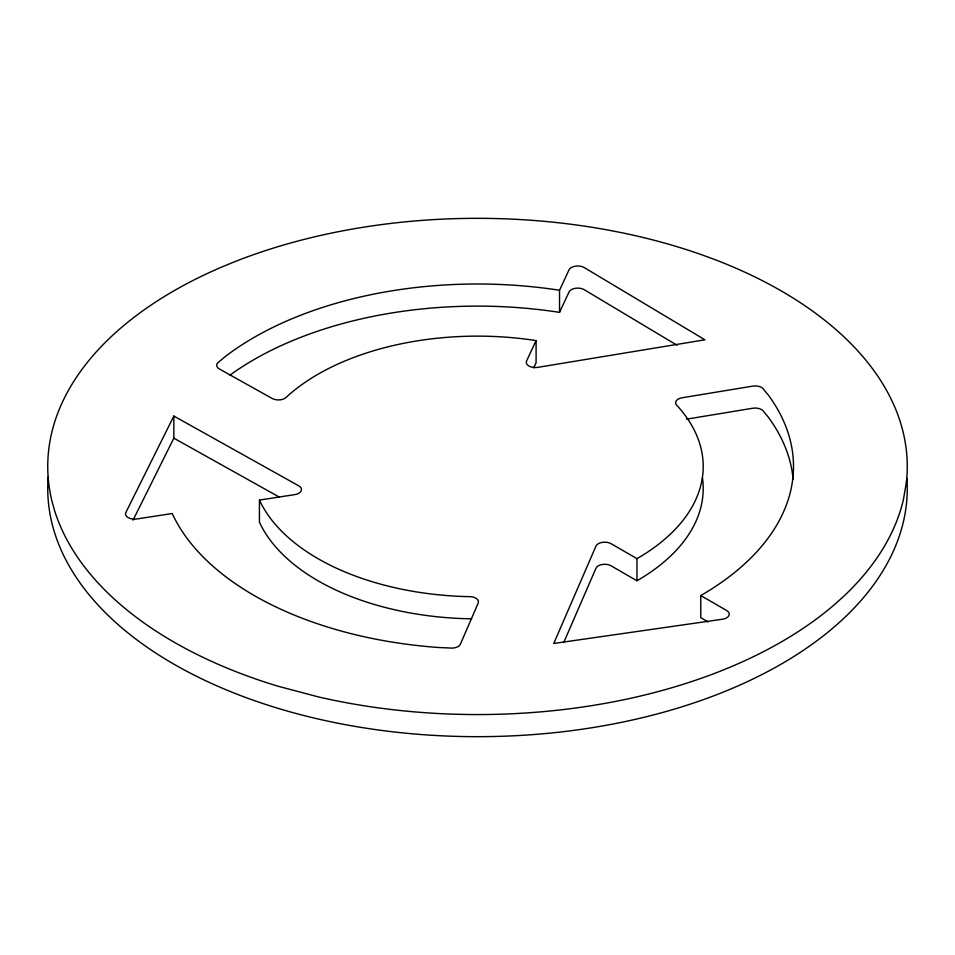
<?xml version="1.0" encoding="UTF-8"?>
<svg xmlns="http://www.w3.org/2000/svg" width="955" height="955" viewBox="0 0 955 955"><rect width="100%" height="100%" fill="white"/><g stroke="black" fill="none" stroke-linecap="round" stroke-linejoin="round"><path stroke-width="1.43" d="M563.737 642.572L596.004 568.153A9.025 5.217 0 0 1 611.116 565.826L636.973 580.771A225.714 130.31 0 0 0 702.462 477.954M559.535 290.26A315.998 182.441 0 0 0 225.285 356.525L219.232 361.623A9.025 5.217 0 0 0 219.435 369L272.175 398.462A9.025 5.217 0 0 0 286.345 397.244L288.303 395.382A225.714 130.31 0 0 1 536.089 340.601L526.587 361.002A9.025 5.217 0 0 0 537.641 367.389L704.909 339.801L584.138 267.519A9.025 5.217 0 0 0 569.037 269.847L559.535 290.26L559.535 312.369A315.998 182.441 0 0 0 229.785 375.291M533.714 367.806L536.089 362.709L536.089 340.601M559.535 312.369L569.037 291.967A9.025 5.217 0 0 1 584.138 289.64L676.94 345.185M259.426 500.074L294.797 494.618A9.025 5.217 0 0 0 298.855 485.892L173.846 416.058L125.797 512.584A9.025 5.217 0 0 0 136.84 518.971L172.198 513.515A315.998 182.441 0 0 0 438.739 647.502L449.411 647.979A9.025 5.217 0 0 0 460.37 644.195L478.192 603.094A9.025 5.217 0 0 0 469.287 596.612L465.503 596.577A225.714 130.31 0 0 1 259.426 500.074L259.426 522.182A225.714 130.31 0 0 0 465.503 618.685L469.287 618.733A9.025 5.217 0 0 1 471.627 618.888M133.031 520.153L173.846 438.178L173.846 416.058M686.55 419.161L752.695 408.251A9.025 5.217 0 0 1 763.857 411.832L768.477 417.407A315.998 182.441 0 0 1 793.08 479.159M173.846 438.178L279.314 497.101M636.973 558.663L611.116 543.705A9.025 5.217 0 0 0 596.004 546.033L553.757 643.467L722.565 619.222A9.025 5.217 0 0 0 726.624 610.508L700.767 595.55A315.998 182.441 0 0 0 768.477 395.286L763.857 389.712A9.025 5.217 0 0 0 752.695 386.13L682.133 397.769A9.025 5.217 0 0 0 676.868 405.469L678.695 407.379A225.714 130.31 0 0 1 636.973 558.663L636.973 580.771M708.156 621.932L700.767 617.67L700.767 595.55M906.904 478.419A429.762 248.121 0 0 1 476.318 736.675A429.762 248.121 0 0 1 48.204 477.058M906.379 482.275L903.43 499.501A429.762 248.121 0 0 1 843.313 596.66L835.219 603.954A429.762 248.121 0 0 1 318.898 697.043L278.012 686.215A429.762 248.121 0 0 1 54.722 510.985L52.286 502.437A429.762 248.121 0 0 1 222.813 266.588L235.049 261.575A429.762 248.121 0 0 1 607.858 230.012L622.063 232.781A429.762 248.121 0 0 1 703.047 255.248L715.677 259.915A429.762 248.121 0 0 1 906.379 482.275"/></g></svg>
